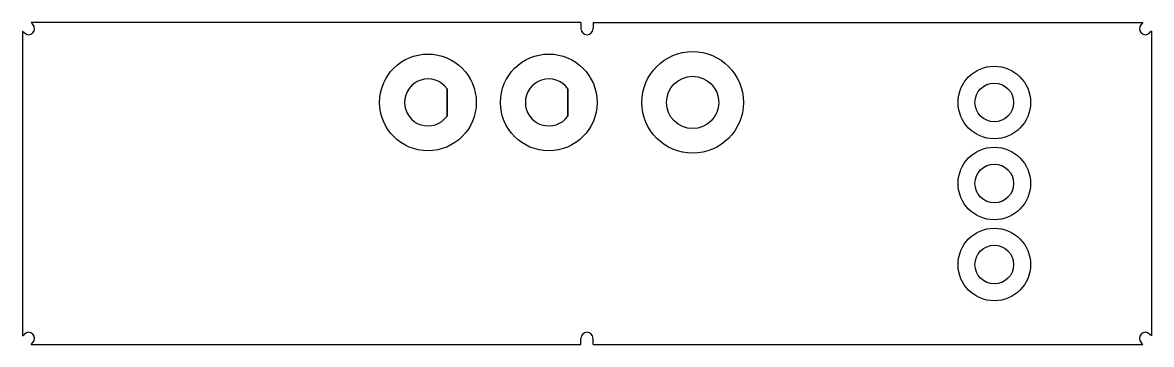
# Model space of a CAD drawing. Header units: millimetres. Extents: x 33 to 267, y 97 to 163.
import ezdxf

# ---------------------------------------------------------------- set-up
doc = ezdxf.new("R2010")
doc.units = ezdxf.units.MM
doc.layers.add('View', color=7, linetype='CONTINUOUS')

msp = doc.modelspace()

# ---------------------------------------------------------------- linework, layer by layer
at = {"layer": 'View'}
for p, q in [((33.25, 161.482), (33.6161, 161.116)), ((33.25, 161.482), (33.25, 98.5178)), ((33.25, 161.482), (33.6161, 161.116)), ((33.25, 161.482), (33.25, 98.5178)), ((148.75, 163.25), (35.0178, 163.25)), ((35.0178, 163.25), (35.3839, 162.884)), ((148.75, 163.25), (35.0178, 163.25)), ((35.0178, 163.25), (35.3839, 162.884)), ((148.75, 163.25), (148.75, 162)), ((148.75, 163.25), (148.75, 162)), ((151.25, 163.25), (151.25, 162)), ((151.25, 163.25), (264.982, 163.25)), ((151.25, 163.25), (151.25, 162)), ((151.25, 163.25), (264.982, 163.25)), ((264.982, 163.25), (264.616, 162.884)), ((264.982, 163.25), (264.616, 162.884)), ((266.75, 161.482), (266.384, 161.116)), ((266.75, 161.482), (266.384, 161.116)), ((266.75, 161.482), (266.75, 98.5178)), ((266.75, 161.482), (266.75, 98.5178)), ((121.05, 143.936), (121.05, 149.564)), ((121.05, 149.564), (121.05, 143.936)), ((146.05, 143.936), (146.05, 149.564)), ((146.05, 149.564), (146.05, 143.936)), ((33.25, 98.5178), (33.6161, 98.8839)), ((33.25, 98.5178), (33.6161, 98.8839)), ((266.75, 98.5178), (266.384, 98.8839)), ((266.75, 98.5178), (266.384, 98.8839)), ((35.0178, 96.75), (35.3839, 97.1161)), ((35.0178, 96.75), (35.3839, 97.1161)), ((35.0178, 96.75), (148.75, 96.75)), ((35.0178, 96.75), (148.75, 96.75)), ((148.75, 96.75), (148.75, 98)), ((148.75, 96.75), (148.75, 98)), ((151.25, 96.75), (151.25, 98)), ((151.25, 96.75), (151.25, 98)), ((151.25, 96.75), (264.982, 96.75)), ((151.25, 96.75), (264.982, 96.75)), ((264.982, 96.75), (264.616, 97.1161)), ((264.982, 96.75), (264.616, 97.1161))]:
    msp.add_line(p, q, dxfattribs=at)
for centre, radius in [((117.1, 146.75), 10), ((117.1, 146.75), 10), ((142.1, 146.75), 10), ((142.1, 146.75), 10), ((171.85, 146.75), 10.5), ((171.85, 146.75), 10.5), ((234.25, 146.75), 7.5), ((234.25, 146.75), 7.5), ((171.85, 146.75), 5.4), ((171.85, 146.75), 5.4), ((234.25, 146.75), 4), ((234.25, 146.75), 4), ((234.25, 130), 7.5), ((234.25, 130), 7.5), ((234.25, 130), 4), ((234.25, 130), 4), ((234.25, 113.25), 7.5), ((234.25, 113.25), 7.5), ((234.25, 113.25), 4), ((234.25, 113.25), 4)]:
    msp.add_circle(centre, radius, dxfattribs=at)
for centre, radius, start, end in [((34.5, 162), 1.25, -135, 45), ((34.5, 162), 1.25, -135, 45), ((150, 162), 1.25, 180, 0), ((150, 162), 1.25, 180, 0), ((265.5, 162), 1.25, 135, -45), ((265.5, 162), 1.25, 135, -45), ((117.1, 146.75), 4.85, 35.4687, -35.4687), ((117.1, 146.75), 4.85, 35.4687, -35.4687), ((142.1, 146.75), 4.85, 35.4687, -35.4687), ((142.1, 146.75), 4.85, 35.4687, -35.4687), ((34.5, 98), 1.25, -45, 135), ((34.5, 98), 1.25, -45, 135), ((150, 98), 1.25, 0, 180), ((150, 98), 1.25, 0, 180), ((265.5, 98), 1.25, 45, -135), ((265.5, 98), 1.25, 45, -135)]:
    msp.add_arc(centre, radius, start, end, dxfattribs=at)

doc.saveas('drawing.dxf')
